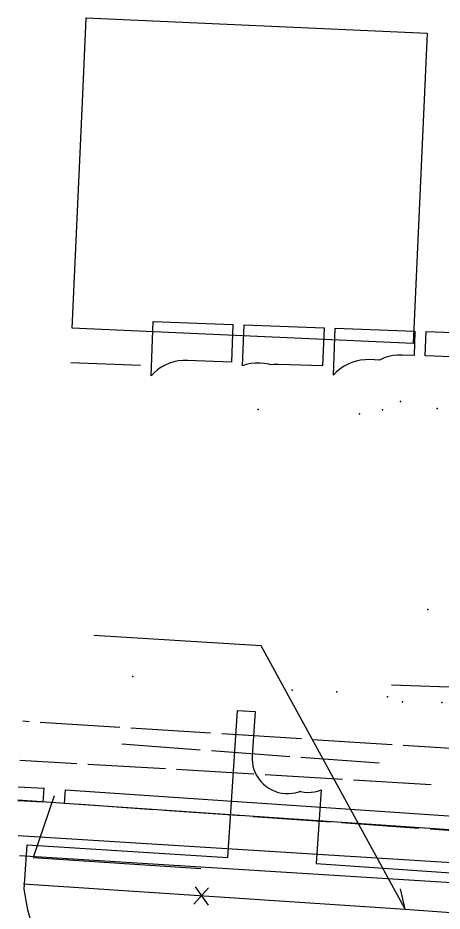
# Model space of a CAD drawing. Header units: metres. Extents: x 4550 to 4731, y 10605 to 11772.
# Drawn here: x 4605.5 to 4624.66, y 11214.11 to 11254.44 of the extents above; entities that cross this region are included whole.
import ezdxf

# ---------------------------------------------------------------- set-up
doc = ezdxf.new("R2010")
doc.units = ezdxf.units.M
for name, color, linetype in [('BUILDING', 7, 'Continuous'), ('ELECTR_CABLE', 7, 'Continuous'), ('GAS', 7, 'Continuous'), ('SEWER', 7, 'Continuous'), ('TREE', 7, 'Continuous'), ('WATER_PIPELINE', 7, 'Continuous')]:
    doc.layers.add(name, color=color, linetype=linetype)

msp = doc.modelspace()

# ---------------------------------------------------------------- linework, layer by layer
at = {"layer": 'BUILDING'}
msp.add_lwpolyline([(4607.96, 11240.435), (4608.415, 11250.647), (4608.583, 11254.431), (4608.585, 11254.444), (4623.981, 11253.746), (4623.346, 11239.737)], close=True, dxfattribs=at)
at = {"layer": 'ELECTR_CABLE'}
for points in [[(4611.606, 11240.729), (4615.215, 11240.598), (4615.154, 11238.903), (4613.155, 11238.976), (4612.949, 11238.973), (4612.744, 11238.95), (4612.543, 11238.908), (4612.346, 11238.845), (4612.157, 11238.764), (4611.976, 11238.664), (4611.806, 11238.548), (4611.649, 11238.415), (4611.517, 11238.28)], [(4615.715, 11240.58), (4619.324, 11240.448), (4619.261, 11238.724), (4617.263, 11238.797), (4617.056, 11238.794), (4616.917, 11238.779), (4616.836, 11238.802), (4616.634, 11238.84), (4616.428, 11238.857), (4616.222, 11238.855), (4616.017, 11238.832), (4615.816, 11238.789), (4615.648, 11238.736)], [(4623.432, 11240.299), (4623.392, 11239.198), (4622.853, 11239.217), (4622.647, 11239.215), (4622.442, 11239.192), (4622.241, 11239.149), (4622.044, 11239.087), (4621.855, 11239.005), (4621.835, 11238.994), (4621.384, 11239.01), (4621.178, 11239.008), (4620.973, 11238.985), (4620.772, 11238.942), (4620.575, 11238.88), (4620.386, 11238.799), (4620.205, 11238.699), (4620.036, 11238.582), (4619.878, 11238.45), (4619.746, 11238.315), (4619.823, 11240.43)], [(4627.541, 11240.15), (4627.474, 11238.294), (4627.353, 11238.438), (4627.205, 11238.582), (4627.044, 11238.711), (4626.871, 11238.823), (4626.688, 11238.918), (4626.497, 11238.994), (4626.299, 11239.052), (4626.096, 11239.089), (4625.891, 11239.107), (4623.892, 11239.179), (4623.932, 11240.281)]]:
    msp.add_lwpolyline(points, close=True, dxfattribs=at)
for points in [[(4611.034, 11238.748), (4607.889, 11238.862)], [(4628.801, 11220.29), (4625.415, 11224.209), (4622.378, 11224.312)], [(4606.014, 11222.662), (4605.726, 11222.68)], [(4610.109, 11222.402), (4606.513, 11222.63)], [(4614.205, 11222.142), (4610.608, 11222.37)], [(4618.301, 11221.881), (4614.704, 11222.11)], [(4610.197, 11221.658), (4613.738, 11221.396)], [(4622.396, 11221.621), (4618.8, 11221.85)], [(4626.492, 11221.361), (4622.895, 11221.589)], [(4614.237, 11221.359), (4617.778, 11221.097)], [(4605.594, 11220.932), (4608.16, 11220.78)], [(4608.659, 11220.75), (4612.161, 11220.542)], [(4618.277, 11221.06), (4621.817, 11220.798)], [(4612.66, 11220.513), (4616.162, 11220.305)], [(4616.661, 11220.275), (4620.163, 11220.067)], [(4620.662, 11220.038), (4624.164, 11219.83)], [(4605.503, 11219.134), (4607.634, 11218.984)], [(4608.133, 11218.949), (4611.628, 11218.702)], [(4612.127, 11218.667), (4615.623, 11218.421)], [(4616.122, 11218.386), (4619.618, 11218.139)], [(4620.116, 11218.104), (4623.612, 11217.858)], [(4624.111, 11217.823), (4627.607, 11217.576)]]:
    msp.add_lwpolyline(points, dxfattribs=at)
at = {"layer": 'GAS'}
msp.add_lwpolyline([(4606.481, 11212.269), (4605.955, 11214.17), (4605.793, 11215.107), (4605.919, 11217.103), (4614.981, 11216.53), (4615.422, 11223.17), (4616.212, 11223.117), (4616.08, 11221.121), (4616.077, 11220.964), (4616.09, 11220.808), (4616.118, 11220.653), (4616.161, 11220.502), (4616.218, 11220.356), (4616.29, 11220.217), (4616.375, 11220.085), (4616.472, 11219.962), (4616.582, 11219.849), (4616.701, 11219.747), (4616.83, 11219.657), (4616.967, 11219.581), (4617.111, 11219.518), (4617.261, 11219.47), (4617.414, 11219.437), (4617.57, 11219.419), (4617.727, 11219.416), (4617.884, 11219.429), (4618.038, 11219.457), (4618.189, 11219.5), (4618.236, 11219.518), (4618.269, 11219.509), (4618.424, 11219.483), (4618.581, 11219.472), (4618.738, 11219.477), (4618.894, 11219.497), (4619.047, 11219.532), (4619.193, 11219.581), (4618.972, 11216.261), (4631.124, 11215.423)], dxfattribs=at)
at = {"layer": 'SEWER'}
for points in [[(4622.991, 11214.199), (4616.485, 11226.09), (4608.937, 11226.554)], [(4605.519, 11219.723), (4606.667, 11219.654), (4606.63, 11219.025), (4605.502, 11219.093)], [(4607.612, 11218.962), (4607.655, 11219.591), (4634.48, 11217.758), (4634.437, 11217.129), (4607.612, 11218.962)], [(4607.14, 11219.31), (4606.198, 11216.53), (4613.758, 11216.035)], [(4605.752, 11215.343), (4622.991, 11214.199)], [(4614.113, 11215.165), (4613.44, 11214.425)], [(4613.514, 11215.203), (4614.089, 11214.384)], [(4622.991, 11214.199), (4622.778, 11215.109)], [(4622.991, 11214.199), (4631.231, 11213.598)]]:
    msp.add_lwpolyline(points, dxfattribs=at)
at = {"layer": 'TREE'}
for p in [(4622.778, 11237.119), (4616.352, 11236.759), (4620.928, 11236.562), (4621.959, 11236.74), (4624.431, 11236.799), (4624.007, 11227.723), (4610.697, 11224.701), (4617.881, 11224.086), (4619.898, 11224.012), (4622.194, 11223.783), (4622.873, 11223.565), (4624.651, 11223.526)]:
    msp.add_point(p, dxfattribs=at)
at = {"layer": 'WATER_PIPELINE'}
for points in [[(4605.516, 11217.53), (4639.35, 11215.418)], [(4605.581, 11216.624), (4639.294, 11214.519)]]:
    msp.add_lwpolyline(points, dxfattribs=at)

doc.saveas('drawing.dxf')
